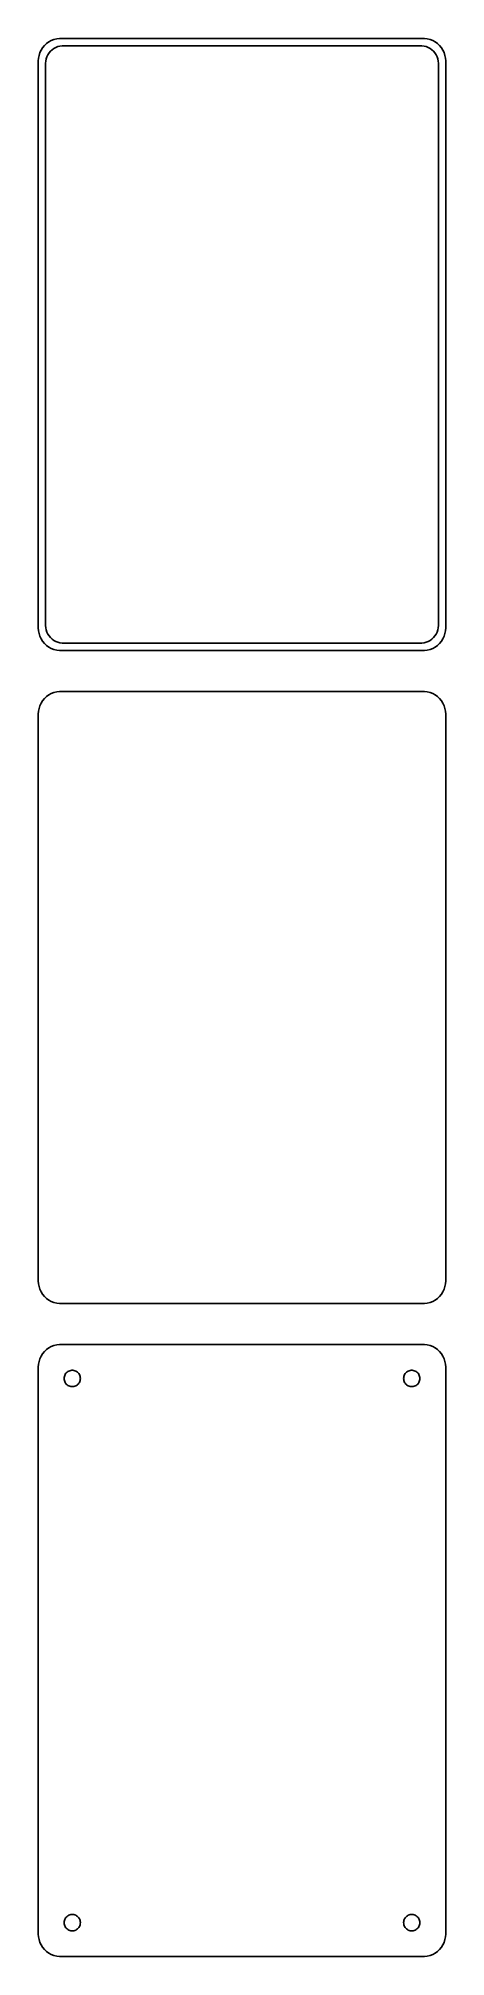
# Model space of a CAD drawing. Header units: metres. Extents: x -45 to 45, y 221 to 643.
import ezdxf

# ---------------------------------------------------------------- set-up
doc = ezdxf.new("R2010")
doc.units = ezdxf.units.M

msp = doc.modelspace()

# ---------------------------------------------------------------- linework, layer by layer
for p, q in [((-42.1289, 643.024), (-42.6791, 642.722)), ((-41.5451, 643.255), (-42.1289, 643.024)), ((-40.9369, 643.411), (-41.5451, 643.255)), ((-40.3139, 643.49), (-40.9369, 643.411)), ((40.3139, 643.49), (-40.3139, 643.49)), ((40.9369, 643.411), (40.3139, 643.49)), ((41.5451, 643.255), (40.9369, 643.411)), ((42.1289, 643.024), (41.5451, 643.255)), ((42.6791, 642.722), (42.1289, 643.024)), ((-44.9606, 639.127), (-45, 638.5)), ((-44.8429, 639.743), (-44.9606, 639.127)), ((-44.6489, 640.341), (-44.8429, 639.743)), ((-44.3815, 640.909), (-44.6489, 640.341)), ((-44.0451, 641.439), (-44.3815, 640.909)), ((-43.6448, 641.923), (-44.0451, 641.439)), ((-43.1871, 642.353), (-43.6448, 641.923)), ((-43.3421, 638.485), (-43.251, 638.963)), ((-43.251, 638.963), (-43.1007, 639.426)), ((-42.6791, 642.722), (-43.1871, 642.353)), ((-43.1007, 639.426), (-42.8936, 639.866)), ((-42.8936, 639.866), (-42.633, 640.276)), ((-42.633, 640.276), (-42.323, 640.651)), ((-42.323, 640.651), (-41.9685, 640.984)), ((-41.9685, 640.984), (-41.5751, 641.27)), ((-41.5751, 641.27), (-41.1489, 641.504)), ((-41.1489, 641.504), (-40.6967, 641.683)), ((-40.6967, 641.683), (-40.2256, 641.804)), ((-40.2256, 641.804), (-39.7432, 641.865)), ((-39.7432, 641.865), (39.7432, 641.865)), ((39.7432, 641.865), (40.2256, 641.804)), ((40.2256, 641.804), (40.6967, 641.683)), ((40.6967, 641.683), (41.1489, 641.504)), ((41.1489, 641.504), (41.5751, 641.27)), ((41.5751, 641.27), (41.9685, 640.984)), ((41.9685, 640.984), (42.323, 640.651)), ((42.323, 640.651), (42.633, 640.276)), ((42.633, 640.276), (42.8936, 639.866)), ((43.1871, 642.353), (42.6791, 642.722)), ((42.8936, 639.866), (43.1007, 639.426)), ((43.1007, 639.426), (43.251, 638.963)), ((43.6448, 641.923), (43.1871, 642.353)), ((43.251, 638.963), (43.3421, 638.485)), ((44.0451, 641.439), (43.6448, 641.923)), ((44.3815, 640.909), (44.0451, 641.439)), ((44.6489, 640.341), (44.3815, 640.909)), ((44.8429, 639.743), (44.6489, 640.341)), ((44.9606, 639.127), (44.8429, 639.743)), ((45, 638.5), (44.9606, 639.127)), ((-45, 638.5), (-45, 513.5)), ((-43.3726, 638), (-43.3421, 638.485)), ((-43.3726, 514), (-43.3726, 638)), ((43.3421, 638.485), (43.3726, 638)), ((43.3726, 638), (43.3726, 514)), ((45, 513.5), (45, 638.5)), ((-45, 513.5), (-44.9606, 512.873)), ((-44.9606, 512.873), (-44.8429, 512.257)), ((-44.8429, 512.257), (-44.6489, 511.659)), ((-43.3421, 513.515), (-43.3726, 514)), ((-43.251, 513.037), (-43.3421, 513.515)), ((-43.1007, 512.574), (-43.251, 513.037)), ((-42.8936, 512.134), (-43.1007, 512.574)), ((-42.633, 511.724), (-42.8936, 512.134)), ((42.8936, 512.134), (42.633, 511.724)), ((43.1007, 512.574), (42.8936, 512.134)), ((43.251, 513.037), (43.1007, 512.574)), ((43.3421, 513.515), (43.251, 513.037)), ((43.3726, 514), (43.3421, 513.515)), ((44.6489, 511.659), (44.8429, 512.257)), ((44.8429, 512.257), (44.9606, 512.873)), ((44.9606, 512.873), (45, 513.5)), ((-44.6489, 511.659), (-44.3815, 511.091)), ((-44.3815, 511.091), (-44.0451, 510.561)), ((-44.0451, 510.561), (-43.6448, 510.077)), ((-43.6448, 510.077), (-43.1871, 509.647)), ((-43.1871, 509.647), (-42.6791, 509.278)), ((-42.6791, 509.278), (-42.1289, 508.976)), ((-42.323, 511.349), (-42.633, 511.724)), ((-41.9685, 511.016), (-42.323, 511.349)), ((-42.1289, 508.976), (-41.5451, 508.745)), ((-41.5751, 510.73), (-41.9685, 511.016)), ((-41.1489, 510.496), (-41.5751, 510.73)), ((-41.5451, 508.745), (-40.9369, 508.589)), ((-40.6967, 510.317), (-41.1489, 510.496)), ((-40.9369, 508.589), (-40.3139, 508.51)), ((-40.2256, 510.196), (-40.6967, 510.317)), ((-40.3139, 508.51), (40.3139, 508.51)), ((-39.7432, 510.135), (-40.2256, 510.196)), ((39.7432, 510.135), (-39.7432, 510.135)), ((40.2256, 510.196), (39.7432, 510.135)), ((40.6967, 510.317), (40.2256, 510.196)), ((40.3139, 508.51), (40.9369, 508.589)), ((41.1489, 510.496), (40.6967, 510.317)), ((40.9369, 508.589), (41.5451, 508.745)), ((41.5751, 510.73), (41.1489, 510.496)), ((41.5451, 508.745), (42.1289, 508.976)), ((41.9685, 511.016), (41.5751, 510.73)), ((42.323, 511.349), (41.9685, 511.016)), ((42.1289, 508.976), (42.6791, 509.278)), ((42.633, 511.724), (42.323, 511.349)), ((42.6791, 509.278), (43.1871, 509.647)), ((43.1871, 509.647), (43.6448, 510.077)), ((43.6448, 510.077), (44.0451, 510.561)), ((44.0451, 510.561), (44.3815, 511.091)), ((44.3815, 511.091), (44.6489, 511.659)), ((-41.5451, 499.255), (-42.1289, 499.024)), ((-40.9369, 499.411), (-41.5451, 499.255)), ((-40.3139, 499.49), (-40.9369, 499.411)), ((40.3139, 499.49), (-40.3139, 499.49)), ((40.9369, 499.411), (40.3139, 499.49)), ((41.5451, 499.255), (40.9369, 499.411)), ((42.1289, 499.024), (41.5451, 499.255)), ((-44.9606, 495.127), (-45, 494.5)), ((-44.8429, 495.743), (-44.9606, 495.127)), ((-44.6489, 496.341), (-44.8429, 495.743)), ((-44.3815, 496.909), (-44.6489, 496.341)), ((-44.0451, 497.439), (-44.3815, 496.909)), ((-43.6448, 497.923), (-44.0451, 497.439)), ((-43.1871, 498.353), (-43.6448, 497.923)), ((-42.6791, 498.722), (-43.1871, 498.353)), ((-42.1289, 499.024), (-42.6791, 498.722)), ((42.6791, 498.722), (42.1289, 499.024)), ((43.1871, 498.353), (42.6791, 498.722)), ((43.6448, 497.923), (43.1871, 498.353)), ((44.0451, 497.439), (43.6448, 497.923)), ((44.3815, 496.909), (44.0451, 497.439)), ((44.6489, 496.341), (44.3815, 496.909)), ((44.8429, 495.743), (44.6489, 496.341)), ((44.9606, 495.127), (44.8429, 495.743)), ((45, 494.5), (44.9606, 495.127)), ((-45, 494.5), (-45, 369.5)), ((45, 369.5), (45, 494.5)), ((-45, 369.5), (-44.9606, 368.873)), ((-44.9606, 368.873), (-44.8429, 368.257)), ((-44.8429, 368.257), (-44.6489, 367.659)), ((44.6489, 367.659), (44.8429, 368.257)), ((44.8429, 368.257), (44.9606, 368.873)), ((44.9606, 368.873), (45, 369.5)), ((-44.6489, 367.659), (-44.3815, 367.091)), ((-44.3815, 367.091), (-44.0451, 366.561)), ((-44.0451, 366.561), (-43.6448, 366.077)), ((-43.6448, 366.077), (-43.1871, 365.647)), ((-43.1871, 365.647), (-42.6791, 365.278)), ((-42.6791, 365.278), (-42.1289, 364.976)), ((-42.1289, 364.976), (-41.5451, 364.745)), ((-41.5451, 364.745), (-40.9369, 364.589)), ((-40.9369, 364.589), (-40.3139, 364.51)), ((-40.3139, 364.51), (40.3139, 364.51)), ((40.3139, 364.51), (40.9369, 364.589)), ((40.9369, 364.589), (41.5451, 364.745)), ((41.5451, 364.745), (42.1289, 364.976)), ((42.1289, 364.976), (42.6791, 365.278)), ((42.6791, 365.278), (43.1871, 365.647)), ((43.1871, 365.647), (43.6448, 366.077)), ((43.6448, 366.077), (44.0451, 366.561)), ((44.0451, 366.561), (44.3815, 367.091)), ((44.3815, 367.091), (44.6489, 367.659)), ((-40.9369, 355.411), (-41.5451, 355.255)), ((-40.3139, 355.49), (-40.9369, 355.411)), ((40.3139, 355.49), (-40.3139, 355.49)), ((40.9369, 355.411), (40.3139, 355.49)), ((41.5451, 355.255), (40.9369, 355.411)), ((-44.9606, 351.127), (-45, 350.5)), ((-44.8429, 351.743), (-44.9606, 351.127)), ((-44.6489, 352.341), (-44.8429, 351.743)), ((-44.3815, 352.909), (-44.6489, 352.341)), ((-44.0451, 353.439), (-44.3815, 352.909)), ((-43.6448, 353.923), (-44.0451, 353.439)), ((-43.1871, 354.353), (-43.6448, 353.923)), ((-42.6791, 354.722), (-43.1871, 354.353)), ((-42.1289, 355.024), (-42.6791, 354.722)), ((-41.5451, 355.255), (-42.1289, 355.024)), ((42.1289, 355.024), (41.5451, 355.255)), ((42.6791, 354.722), (42.1289, 355.024)), ((43.1871, 354.353), (42.6791, 354.722)), ((43.6448, 353.923), (43.1871, 354.353)), ((44.0451, 353.439), (43.6448, 353.923)), ((44.3815, 352.909), (44.0451, 353.439)), ((44.6489, 352.341), (44.3815, 352.909)), ((44.8429, 351.743), (44.6489, 352.341)), ((44.9606, 351.127), (44.8429, 351.743)), ((45, 350.5), (44.9606, 351.127)), ((-45, 350.5), (-45, 225.5)), ((-39.3, 348), (-39.2858, 348.226)), ((-39.2858, 347.774), (-39.3, 348)), ((-39.2858, 348.226), (-39.2434, 348.448)), ((-39.2434, 347.552), (-39.2858, 347.774)), ((-39.2434, 348.448), (-39.1736, 348.663)), ((-39.1736, 347.337), (-39.2434, 347.552)), ((-39.1736, 348.663), (-39.0773, 348.867)), ((-39.0773, 347.133), (-39.1736, 347.337)), ((-39.0773, 348.867), (-38.9562, 349.058)), ((-38.9562, 346.942), (-39.0773, 347.133)), ((-38.9562, 349.058), (-38.8121, 349.232)), ((-38.8121, 346.768), (-38.9562, 346.942)), ((-38.8121, 349.232), (-38.6474, 349.387)), ((-38.6474, 349.387), (-38.4645, 349.52)), ((-38.4645, 349.52), (-38.2664, 349.629)), ((-38.2664, 349.629), (-38.0562, 349.712)), ((-38.0562, 349.712), (-37.8373, 349.768)), ((-37.8373, 349.768), (-37.613, 349.796)), ((-37.613, 349.796), (-37.387, 349.796)), ((-37.387, 349.796), (-37.1627, 349.768)), ((-37.1627, 349.768), (-36.9438, 349.712)), ((-36.9438, 349.712), (-36.7336, 349.629)), ((-36.7336, 349.629), (-36.5355, 349.52)), ((-36.5355, 349.52), (-36.3526, 349.387)), ((-36.3526, 349.387), (-36.1879, 349.232)), ((-36.1879, 349.232), (-36.0438, 349.058)), ((-36.0438, 346.942), (-36.1879, 346.768)), ((-36.0438, 349.058), (-35.9226, 348.867)), ((-35.9226, 347.133), (-36.0438, 346.942)), ((-35.9226, 348.867), (-35.8264, 348.663)), ((-35.8264, 347.337), (-35.9226, 347.133)), ((-35.8264, 348.663), (-35.7565, 348.448)), ((-35.7565, 347.552), (-35.8264, 347.337)), ((-35.7565, 348.448), (-35.7142, 348.226)), ((-35.7142, 347.774), (-35.7565, 347.552)), ((-35.7142, 348.226), (-35.7, 348)), ((-35.7, 348), (-35.7142, 347.774)), ((35.7, 348), (35.7142, 348.226)), ((35.7142, 347.774), (35.7, 348)), ((35.7142, 348.226), (35.7565, 348.448)), ((35.7565, 347.552), (35.7142, 347.774)), ((35.7565, 348.448), (35.8264, 348.663)), ((35.8264, 347.337), (35.7565, 347.552)), ((35.8264, 348.663), (35.9226, 348.867)), ((35.9226, 347.133), (35.8264, 347.337)), ((35.9226, 348.867), (36.0438, 349.058)), ((36.0438, 346.942), (35.9226, 347.133)), ((36.0438, 349.058), (36.1879, 349.232)), ((36.1879, 346.768), (36.0438, 346.942)), ((36.1879, 349.232), (36.3526, 349.387)), ((36.3526, 349.387), (36.5355, 349.52)), ((36.5355, 349.52), (36.7336, 349.629)), ((36.7336, 349.629), (36.9438, 349.712)), ((36.9438, 349.712), (37.1627, 349.768)), ((37.1627, 349.768), (37.387, 349.796)), ((37.387, 349.796), (37.613, 349.796)), ((37.613, 349.796), (37.8373, 349.768)), ((37.8373, 349.768), (38.0562, 349.712)), ((38.0562, 349.712), (38.2664, 349.629)), ((38.2664, 349.629), (38.4645, 349.52)), ((38.4645, 349.52), (38.6474, 349.387)), ((38.6474, 349.387), (38.8121, 349.232)), ((38.8121, 349.232), (38.9562, 349.058)), ((38.9562, 346.942), (38.8121, 346.768)), ((38.9562, 349.058), (39.0773, 348.867)), ((39.0773, 347.133), (38.9562, 346.942)), ((39.0773, 348.867), (39.1736, 348.663)), ((39.1736, 347.337), (39.0773, 347.133)), ((39.1736, 348.663), (39.2434, 348.448)), ((39.2434, 347.552), (39.1736, 347.337)), ((39.2434, 348.448), (39.2858, 348.226)), ((39.2858, 347.774), (39.2434, 347.552)), ((39.2858, 348.226), (39.3, 348)), ((39.3, 348), (39.2858, 347.774)), ((45, 225.5), (45, 350.5)), ((-38.6474, 346.613), (-38.8121, 346.768)), ((-38.4645, 346.48), (-38.6474, 346.613)), ((-38.2664, 346.371), (-38.4645, 346.48)), ((-38.0562, 346.288), (-38.2664, 346.371)), ((-37.8373, 346.232), (-38.0562, 346.288)), ((-37.613, 346.204), (-37.8373, 346.232)), ((-37.387, 346.204), (-37.613, 346.204)), ((-37.1627, 346.232), (-37.387, 346.204)), ((-36.9438, 346.288), (-37.1627, 346.232)), ((-36.7336, 346.371), (-36.9438, 346.288)), ((-36.5355, 346.48), (-36.7336, 346.371)), ((-36.3526, 346.613), (-36.5355, 346.48)), ((-36.1879, 346.768), (-36.3526, 346.613)), ((36.3526, 346.613), (36.1879, 346.768)), ((36.5355, 346.48), (36.3526, 346.613)), ((36.7336, 346.371), (36.5355, 346.48)), ((36.9438, 346.288), (36.7336, 346.371)), ((37.1627, 346.232), (36.9438, 346.288)), ((37.387, 346.204), (37.1627, 346.232)), ((37.613, 346.204), (37.387, 346.204)), ((37.8373, 346.232), (37.613, 346.204)), ((38.0562, 346.288), (37.8373, 346.232)), ((38.2664, 346.371), (38.0562, 346.288)), ((38.4645, 346.48), (38.2664, 346.371)), ((38.6474, 346.613), (38.4645, 346.48)), ((38.8121, 346.768), (38.6474, 346.613)), ((-39.2858, 228.226), (-39.2434, 228.448)), ((-39.2434, 228.448), (-39.1736, 228.663)), ((-39.1736, 228.663), (-39.0773, 228.867)), ((-39.0773, 228.867), (-38.9562, 229.058)), ((-38.9562, 229.058), (-38.8121, 229.232)), ((-38.8121, 229.232), (-38.6474, 229.387)), ((-38.6474, 229.387), (-38.4645, 229.52)), ((-38.4645, 229.52), (-38.2664, 229.629)), ((-38.2664, 229.629), (-38.0562, 229.712)), ((-38.0562, 229.712), (-37.8373, 229.768)), ((-37.8373, 229.768), (-37.613, 229.796)), ((-37.613, 229.796), (-37.387, 229.796)), ((-37.387, 229.796), (-37.1627, 229.768)), ((-37.1627, 229.768), (-36.9438, 229.712)), ((-36.9438, 229.712), (-36.7336, 229.629)), ((-36.7336, 229.629), (-36.5355, 229.52)), ((-36.5355, 229.52), (-36.3526, 229.387)), ((-36.3526, 229.387), (-36.1879, 229.232)), ((-36.1879, 229.232), (-36.0438, 229.058)), ((-36.0438, 229.058), (-35.9226, 228.867)), ((-35.9226, 228.867), (-35.8264, 228.663)), ((-35.8264, 228.663), (-35.7565, 228.448)), ((-35.7565, 228.448), (-35.7142, 228.226)), ((35.7142, 228.226), (35.7565, 228.448)), ((35.7565, 228.448), (35.8264, 228.663)), ((35.8264, 228.663), (35.9226, 228.867)), ((35.9226, 228.867), (36.0438, 229.058)), ((36.0438, 229.058), (36.1879, 229.232)), ((36.1879, 229.232), (36.3526, 229.387)), ((36.3526, 229.387), (36.5355, 229.52)), ((36.5355, 229.52), (36.7336, 229.629)), ((36.7336, 229.629), (36.9438, 229.712)), ((36.9438, 229.712), (37.1627, 229.768)), ((37.1627, 229.768), (37.387, 229.796)), ((37.387, 229.796), (37.613, 229.796)), ((37.613, 229.796), (37.8373, 229.768)), ((37.8373, 229.768), (38.0562, 229.712)), ((38.0562, 229.712), (38.2664, 229.629)), ((38.2664, 229.629), (38.4645, 229.52)), ((38.4645, 229.52), (38.6474, 229.387)), ((38.6474, 229.387), (38.8121, 229.232)), ((38.8121, 229.232), (38.9562, 229.058)), ((38.9562, 229.058), (39.0773, 228.867)), ((39.0773, 228.867), (39.1736, 228.663)), ((39.1736, 228.663), (39.2434, 228.448)), ((39.2434, 228.448), (39.2858, 228.226)), ((-45, 225.5), (-44.9606, 224.873)), ((-44.9606, 224.873), (-44.8429, 224.257)), ((-44.8429, 224.257), (-44.6489, 223.659)), ((-39.3, 228), (-39.2858, 228.226)), ((-39.2858, 227.774), (-39.3, 228)), ((-39.2434, 227.552), (-39.2858, 227.774)), ((-39.1736, 227.337), (-39.2434, 227.552)), ((-39.0773, 227.133), (-39.1736, 227.337)), ((-38.9562, 226.942), (-39.0773, 227.133)), ((-38.8121, 226.768), (-38.9562, 226.942)), ((-38.6474, 226.613), (-38.8121, 226.768)), ((-38.4645, 226.48), (-38.6474, 226.613)), ((-38.2664, 226.371), (-38.4645, 226.48)), ((-38.0562, 226.288), (-38.2664, 226.371)), ((-37.8373, 226.232), (-38.0562, 226.288)), ((-37.613, 226.204), (-37.8373, 226.232)), ((-37.387, 226.204), (-37.613, 226.204)), ((-37.1627, 226.232), (-37.387, 226.204)), ((-36.9438, 226.288), (-37.1627, 226.232)), ((-36.7336, 226.371), (-36.9438, 226.288)), ((-36.5355, 226.48), (-36.7336, 226.371)), ((-36.3526, 226.613), (-36.5355, 226.48)), ((-36.1879, 226.768), (-36.3526, 226.613)), ((-36.0438, 226.942), (-36.1879, 226.768)), ((-35.9226, 227.133), (-36.0438, 226.942)), ((-35.8264, 227.337), (-35.9226, 227.133)), ((-35.7565, 227.552), (-35.8264, 227.337)), ((-35.7142, 227.774), (-35.7565, 227.552)), ((-35.7142, 228.226), (-35.7, 228)), ((-35.7, 228), (-35.7142, 227.774)), ((35.7, 228), (35.7142, 228.226)), ((35.7142, 227.774), (35.7, 228)), ((35.7565, 227.552), (35.7142, 227.774)), ((35.8264, 227.337), (35.7565, 227.552)), ((35.9226, 227.133), (35.8264, 227.337)), ((36.0438, 226.942), (35.9226, 227.133)), ((36.1879, 226.768), (36.0438, 226.942)), ((36.3526, 226.613), (36.1879, 226.768)), ((36.5355, 226.48), (36.3526, 226.613)), ((36.7336, 226.371), (36.5355, 226.48)), ((36.9438, 226.288), (36.7336, 226.371)), ((37.1627, 226.232), (36.9438, 226.288)), ((37.387, 226.204), (37.1627, 226.232)), ((37.613, 226.204), (37.387, 226.204)), ((37.8373, 226.232), (37.613, 226.204)), ((38.0562, 226.288), (37.8373, 226.232)), ((38.2664, 226.371), (38.0562, 226.288)), ((38.4645, 226.48), (38.2664, 226.371)), ((38.6474, 226.613), (38.4645, 226.48)), ((38.8121, 226.768), (38.6474, 226.613)), ((38.9562, 226.942), (38.8121, 226.768)), ((39.0773, 227.133), (38.9562, 226.942)), ((39.1736, 227.337), (39.0773, 227.133)), ((39.2434, 227.552), (39.1736, 227.337)), ((39.2858, 227.774), (39.2434, 227.552)), ((39.2858, 228.226), (39.3, 228)), ((39.3, 228), (39.2858, 227.774)), ((44.6489, 223.659), (44.8429, 224.257)), ((44.8429, 224.257), (44.9606, 224.873)), ((44.9606, 224.873), (45, 225.5)), ((-44.6489, 223.659), (-44.3815, 223.091)), ((-44.3815, 223.091), (-44.0451, 222.561)), ((-44.0451, 222.561), (-43.6448, 222.077)), ((-43.6448, 222.077), (-43.1871, 221.647)), ((-43.1871, 221.647), (-42.6791, 221.278)), ((-42.6791, 221.278), (-42.1289, 220.976)), ((-42.1289, 220.976), (-41.5451, 220.745)), ((-41.5451, 220.745), (-40.9369, 220.589)), ((-40.9369, 220.589), (-40.3139, 220.51)), ((-40.3139, 220.51), (40.3139, 220.51)), ((40.3139, 220.51), (40.9369, 220.589)), ((40.9369, 220.589), (41.5451, 220.745)), ((41.5451, 220.745), (42.1289, 220.976)), ((42.1289, 220.976), (42.6791, 221.278)), ((42.6791, 221.278), (43.1871, 221.647)), ((43.1871, 221.647), (43.6448, 222.077)), ((43.6448, 222.077), (44.0451, 222.561)), ((44.0451, 222.561), (44.3815, 223.091)), ((44.3815, 223.091), (44.6489, 223.659))]:
    msp.add_line(p, q)

doc.saveas('drawing.dxf')
